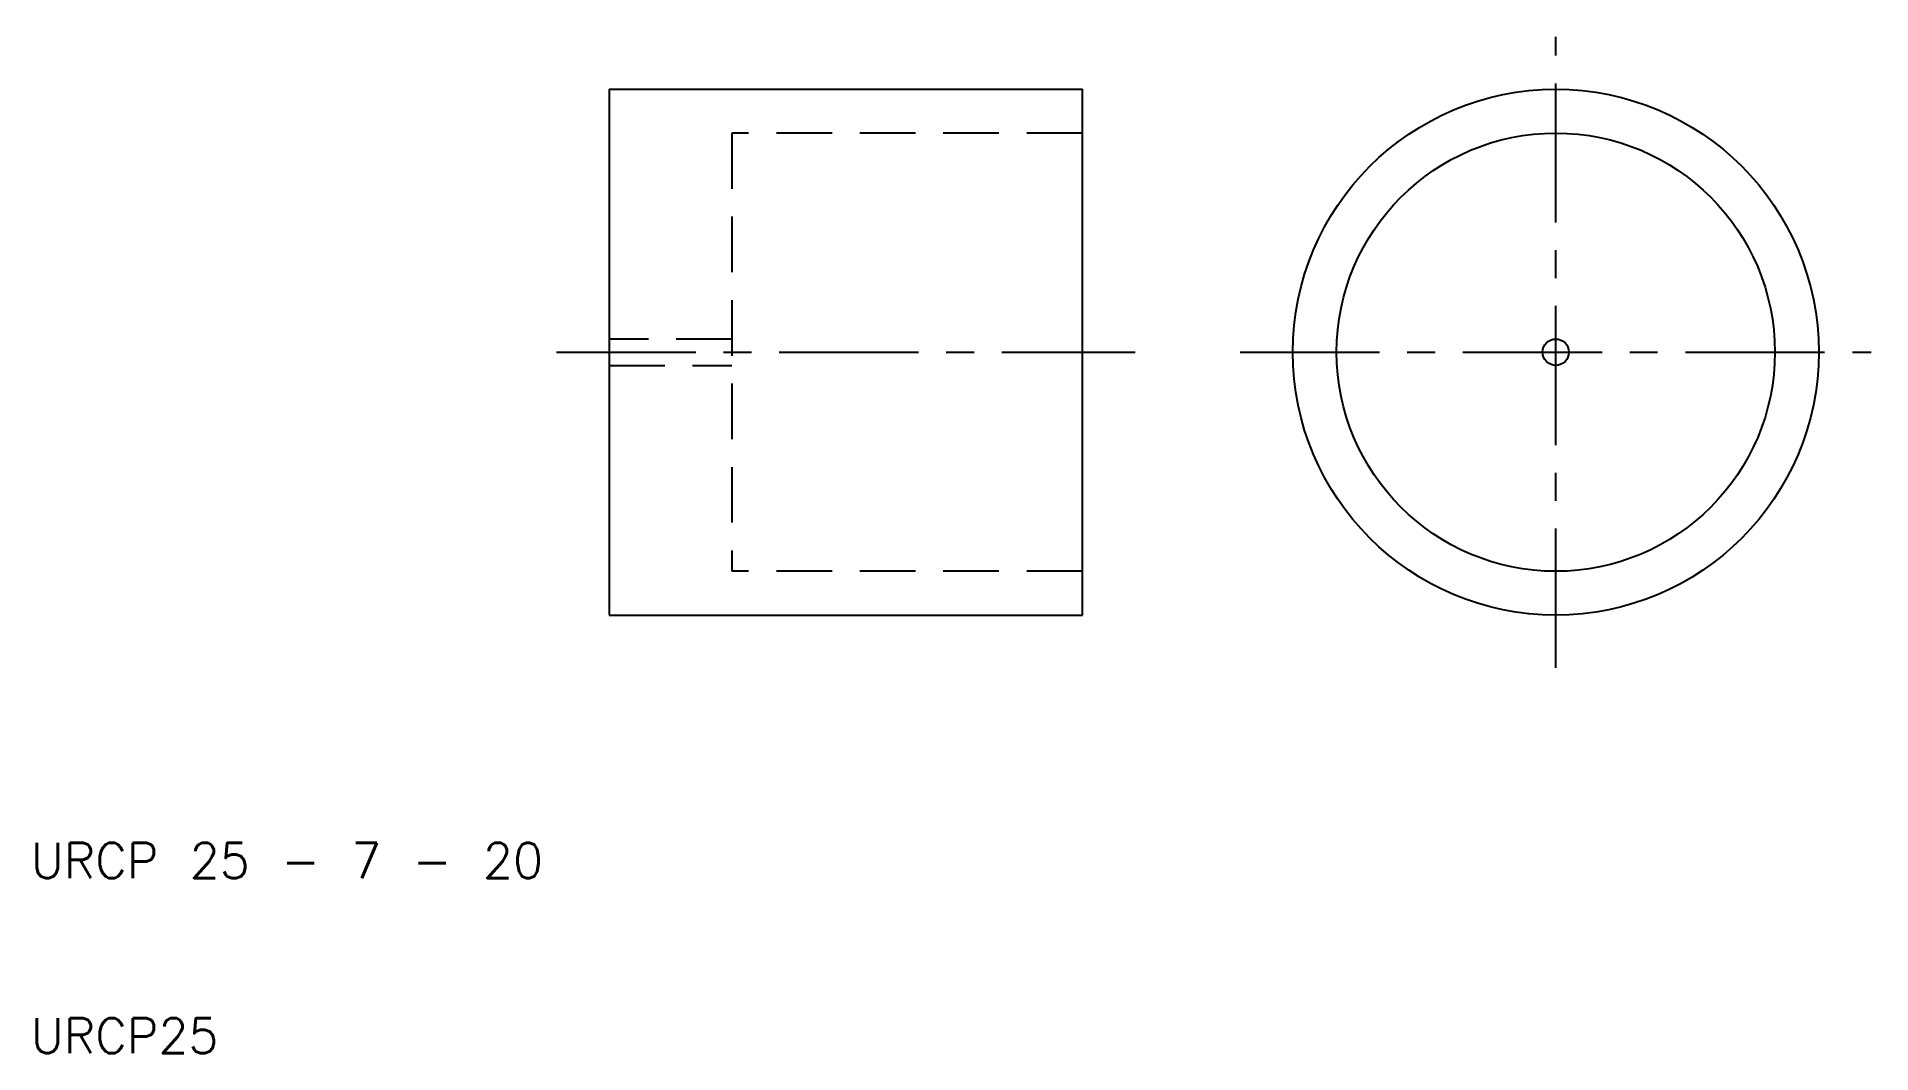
# Model space of a CAD drawing. Extents: x 10 to 115, y 10 to 68.
import ezdxf

# ---------------------------------------------------------------- set-up
doc = ezdxf.new("R2010")
doc.units = 0
doc.header["$LTSCALE"] = 0.25
doc.linetypes.add('CENTER', pattern=[50.8, 31.75, -6.35, 6.35, -6.35])
doc.linetypes.add('DASHED', pattern=[19.05, 12.7, -6.35])
doc.layers.get('0').update_dxf_attribs({"linetype": 'CONTINUOUS'})
doc.layers.add('CENTER', color=1, linetype='CENTER')
doc.styles.get("Standard").update_dxf_attribs({"font": 'txt.shx', "bigfont": 'extfont.shx'})

msp = doc.modelspace()

# ---------------------------------------------------------------- linework, layer by layer
for p, q in [((43, 65), (43, 35)), ((43, 65), (70, 65)), ((70, 35), (70, 65)), ((43, 35), (70, 35))]:
    msp.add_line(p, q)
at = {"color": 3, "linetype": 'DASHED'}
for p, q in [((50, 62.5), (50, 37.5)), ((70, 62.5), (50, 62.5)), ((50, 50.75), (43, 50.75)), ((43, 49.25), (50, 49.25)), ((70, 37.5), (50, 37.5))]:
    msp.add_line(p, q, dxfattribs=at)
for radius in [15, 12.5, 0.75]:
    msp.add_circle((97, 50), radius)
at = {"layer": 'CENTER', "color": 1, "linetype": 'CENTER'}
for p, q in [((97, 32), (97, 68)), ((40, 50), (73, 50)), ((79, 50), (115, 50))]:
    msp.add_line(p, q, dxfattribs=at)

# ---------------------------------------------------------------- texts
for s, p in [('URCP 25 - 7 - 20', (10, 20)), ('URCP25', (10, 10))]:
    msp.add_text(s, height=2).set_placement(p)

doc.saveas('drawing.dxf')
